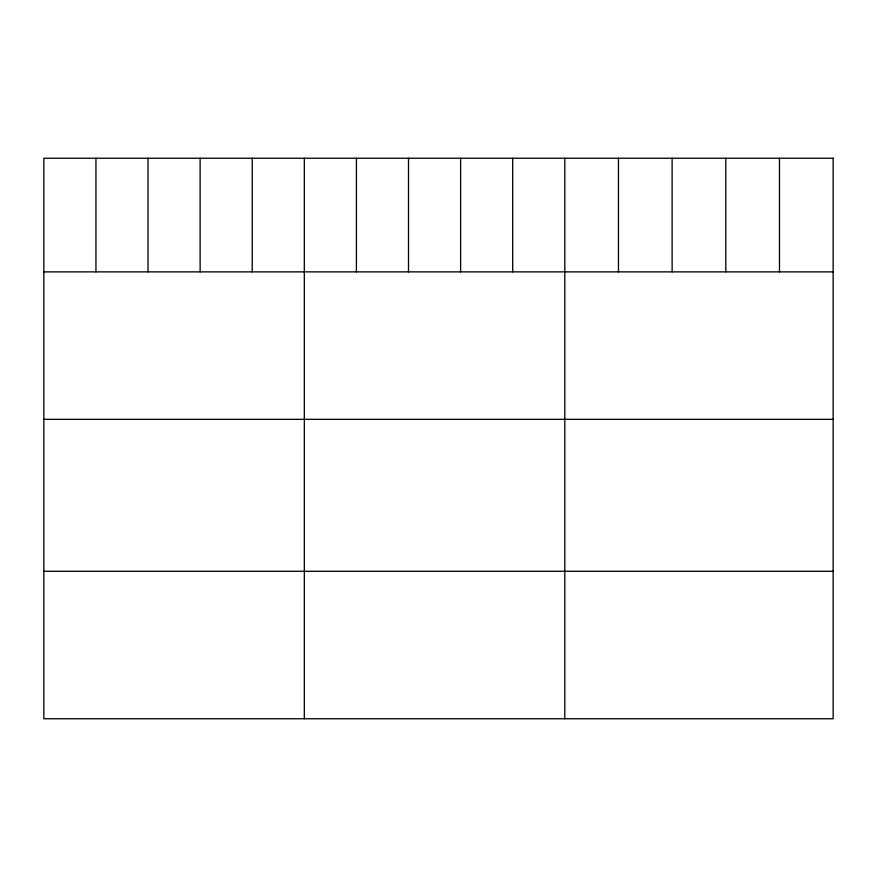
<?xml version="1.0" encoding="UTF-8"?>
<svg xmlns="http://www.w3.org/2000/svg" width="877" height="877" viewBox="0 0 877 877"><rect width="100%" height="100%" fill="white"/><g stroke="black" fill="none" stroke-linecap="round" stroke-linejoin="round"><path stroke-width="1.32" d="M43.85 271.87L833.15 271.87M43.85 419.338L833.15 419.338M43.85 571.289L833.15 571.289M779.478 158.244L779.478 271.87M725.805 158.244L725.805 271.87M672.133 158.244L672.133 271.87M618.46 158.244L618.46 271.87M564.788 158.244L564.788 718.756M512.694 158.244L512.694 271.87M460.6 158.244L460.6 271.87M408.507 158.244L408.507 271.87M356.413 158.244L356.413 271.87M304.319 158.244L304.319 718.756M252.225 158.244L252.225 271.87M200.131 158.244L200.131 271.87M148.038 158.244L148.038 271.87M95.944 158.244L95.944 271.87M833.15 158.244L43.85 158.244L43.85 718.756L833.15 718.756L833.15 158.244"/></g></svg>
